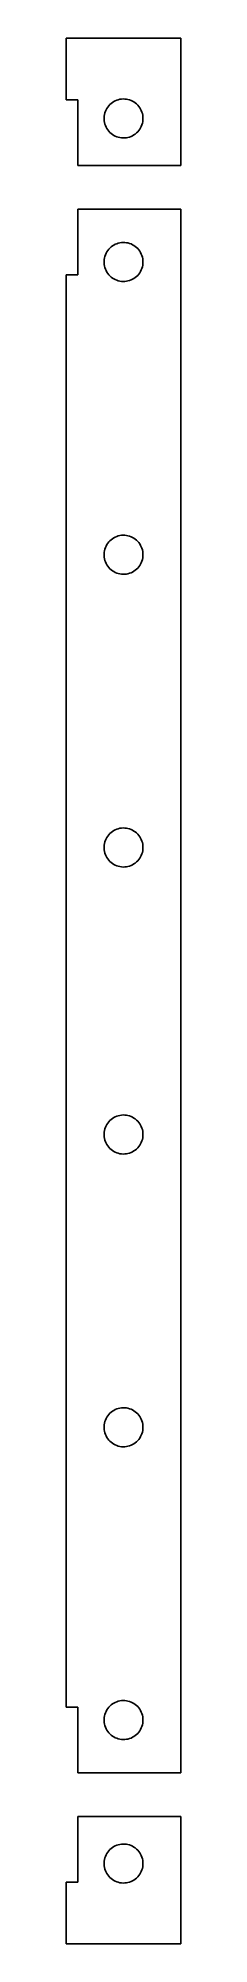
# Model space of a CAD drawing. Header units: metres. Extents: x -36.1 to 36.1, y -41.5 to 41.5.
# Drawn here: x -36.1 to -31.1, y -41.5 to 41.5 of the extents above.
import ezdxf

# ---------------------------------------------------------------- set-up
doc = ezdxf.new("R2010")
doc.units = ezdxf.units.M

msp = doc.modelspace()

# ---------------------------------------------------------------- linework, layer by layer
for p, q in [((-31.06, 41.5), (-36.06, 41.5)), ((-36.06, 41.5), (-36.06, 38.81)), ((-31.06, 35.95), (-31.06, 41.5)), ((-36.06, 38.81), (-35.56, 38.81)), ((-35.56, 38.81), (-35.56, 35.95)), ((-34.3914, 38.1767), (-34.3737, 38.2457)), ((-34.3737, 38.2457), (-34.3503, 38.3129)), ((-34.3503, 38.3129), (-34.3214, 38.3779)), ((-34.3214, 38.3779), (-34.2871, 38.4403)), ((-34.2871, 38.4403), (-34.2477, 38.4996)), ((-34.2477, 38.4996), (-34.2034, 38.5554)), ((-34.2034, 38.5554), (-34.1547, 38.6073)), ((-34.1547, 38.6073), (-34.1018, 38.6549)), ((-34.1018, 38.6549), (-34.0451, 38.698)), ((-34.0451, 38.698), (-33.985, 38.7361)), ((-33.985, 38.7361), (-33.9219, 38.7691)), ((-33.9219, 38.7691), (-33.8563, 38.7967)), ((-33.8563, 38.7967), (-33.7886, 38.8187)), ((-33.7886, 38.8187), (-33.7193, 38.8349)), ((-33.7193, 38.8349), (-33.6488, 38.8453)), ((-33.6488, 38.8453), (-33.5778, 38.8498)), ((-33.5778, 38.8498), (-33.5066, 38.8483)), ((-33.5066, 38.8483), (-33.4358, 38.8409)), ((-33.4358, 38.8409), (-33.3659, 38.8275)), ((-33.3659, 38.8275), (-33.2973, 38.8084)), ((-33.2973, 38.8084), (-33.2306, 38.7836)), ((-33.2306, 38.7836), (-33.1662, 38.7533)), ((-33.1662, 38.7533), (-33.1045, 38.7177)), ((-33.1045, 38.7177), (-33.0461, 38.6771)), ((-33.0461, 38.6771), (-32.9912, 38.6317)), ((-32.9912, 38.6317), (-32.9404, 38.5819)), ((-32.9404, 38.5819), (-32.8939, 38.528)), ((-32.8939, 38.528), (-32.852, 38.4704)), ((-32.852, 38.4704), (-32.8151, 38.4095)), ((-32.8151, 38.4095), (-32.7835, 38.3457)), ((-32.7835, 38.3457), (-32.7573, 38.2795)), ((-32.7573, 38.2795), (-32.7367, 38.2114)), ((-32.7367, 38.2114), (-32.7219, 38.1418)), ((-34.4093, 38.0356), (-34.4033, 38.1065)), ((-34.4093, 37.9644), (-34.4093, 38.0356)), ((-34.4033, 37.8935), (-34.4093, 37.9644)), ((-34.4033, 38.1065), (-34.3914, 38.1767)), ((-34.3914, 37.8233), (-34.4033, 37.8935)), ((-34.3737, 37.7543), (-34.3914, 37.8233)), ((-34.3503, 37.6871), (-34.3737, 37.7543)), ((-34.3214, 37.6221), (-34.3503, 37.6871)), ((-34.2871, 37.5597), (-34.3214, 37.6221)), ((-34.2477, 37.5004), (-34.2871, 37.5597)), ((-34.2034, 37.4446), (-34.2477, 37.5004)), ((-34.1547, 37.3927), (-34.2034, 37.4446)), ((-34.1018, 37.3451), (-34.1547, 37.3927)), ((-32.9912, 37.3683), (-33.0461, 37.323)), ((-32.9404, 37.4181), (-32.9912, 37.3683)), ((-32.8939, 37.472), (-32.9404, 37.4181)), ((-32.852, 37.5296), (-32.8939, 37.472)), ((-32.8151, 37.5905), (-32.852, 37.5296)), ((-32.7835, 37.6543), (-32.8151, 37.5905)), ((-32.7573, 37.7205), (-32.7835, 37.6543)), ((-32.7367, 37.7886), (-32.7573, 37.7205)), ((-32.7219, 37.8582), (-32.7367, 37.7886)), ((-32.7219, 38.1418), (-32.713, 38.0711)), ((-32.713, 37.9289), (-32.7219, 37.8582)), ((-32.713, 38.0711), (-32.71, 38)), ((-32.71, 38), (-32.713, 37.9289)), ((-34.0451, 37.302), (-34.1018, 37.3451)), ((-33.985, 37.2639), (-34.0451, 37.302)), ((-33.9219, 37.2309), (-33.985, 37.2639)), ((-33.8563, 37.2033), (-33.9219, 37.2309)), ((-33.7886, 37.1813), (-33.8563, 37.2033)), ((-33.7193, 37.1651), (-33.7886, 37.1813)), ((-33.6488, 37.1547), (-33.7193, 37.1651)), ((-33.5778, 37.1502), (-33.6488, 37.1547)), ((-33.5066, 37.1517), (-33.5778, 37.1502)), ((-33.4358, 37.1591), (-33.5066, 37.1517)), ((-33.3659, 37.1725), (-33.4358, 37.1591)), ((-33.2973, 37.1916), (-33.3659, 37.1725)), ((-33.2306, 37.2164), (-33.2973, 37.1916)), ((-33.1662, 37.2467), (-33.2306, 37.2164)), ((-33.1045, 37.2823), (-33.1662, 37.2467)), ((-33.0461, 37.323), (-33.1045, 37.2823)), ((-35.56, 35.95), (-31.06, 35.95)), ((-31.06, 34.05), (-35.56, 34.05)), ((-35.56, 34.05), (-35.56, 31.19)), ((-31.06, -34.05), (-31.06, 34.05)), ((-34.1547, 32.3573), (-34.1018, 32.4049)), ((-34.1018, 32.4049), (-34.0451, 32.448)), ((-34.0451, 32.448), (-33.985, 32.4861)), ((-33.985, 32.4861), (-33.9219, 32.5191)), ((-33.9219, 32.5191), (-33.8563, 32.5467)), ((-33.8563, 32.5467), (-33.7886, 32.5687)), ((-33.7886, 32.5687), (-33.7193, 32.5849)), ((-33.7193, 32.5849), (-33.6488, 32.5953)), ((-33.6488, 32.5953), (-33.5778, 32.5998)), ((-33.5778, 32.5998), (-33.5066, 32.5983)), ((-33.5066, 32.5983), (-33.4358, 32.5909)), ((-33.4358, 32.5909), (-33.3659, 32.5775)), ((-33.3659, 32.5775), (-33.2973, 32.5584)), ((-33.2973, 32.5584), (-33.2306, 32.5336)), ((-33.2306, 32.5336), (-33.1662, 32.5033)), ((-33.1662, 32.5033), (-33.1045, 32.4677)), ((-33.1045, 32.4677), (-33.0461, 32.4271)), ((-33.0461, 32.4271), (-32.9912, 32.3817)), ((-32.9912, 32.3817), (-32.9404, 32.3319)), ((-34.4093, 31.7856), (-34.4033, 31.8565)), ((-34.4093, 31.7144), (-34.4093, 31.7856)), ((-34.4033, 31.6435), (-34.4093, 31.7144)), ((-34.4033, 31.8565), (-34.3914, 31.9267)), ((-34.3914, 31.5733), (-34.4033, 31.6435)), ((-34.3914, 31.9267), (-34.3737, 31.9957)), ((-34.3737, 31.5043), (-34.3914, 31.5733)), ((-34.3737, 31.9957), (-34.3503, 32.0629)), ((-34.3503, 32.0629), (-34.3214, 32.1279)), ((-34.3214, 32.1279), (-34.2871, 32.1903)), ((-34.2871, 32.1903), (-34.2477, 32.2496)), ((-34.2477, 32.2496), (-34.2034, 32.3054)), ((-34.2034, 32.3054), (-34.1547, 32.3573)), ((-32.9404, 32.3319), (-32.8939, 32.278)), ((-32.8939, 32.278), (-32.852, 32.2204)), ((-32.852, 32.2204), (-32.8151, 32.1595)), ((-32.8151, 32.1595), (-32.7835, 32.0957)), ((-32.7835, 32.0957), (-32.7573, 32.0295)), ((-32.7573, 32.0295), (-32.7367, 31.9614)), ((-32.7367, 31.9614), (-32.7219, 31.8918)), ((-32.7219, 31.6082), (-32.7367, 31.5386)), ((-32.7219, 31.8918), (-32.713, 31.8211)), ((-32.713, 31.6789), (-32.7219, 31.6082)), ((-32.713, 31.8211), (-32.71, 31.75)), ((-32.71, 31.75), (-32.713, 31.6789)), ((-35.56, 31.19), (-36.06, 31.19)), ((-36.06, 31.19), (-36.06, -31.19)), ((-34.3503, 31.4371), (-34.3737, 31.5043)), ((-34.3214, 31.3721), (-34.3503, 31.4371)), ((-34.2871, 31.3097), (-34.3214, 31.3721)), ((-34.2477, 31.2504), (-34.2871, 31.3097)), ((-34.2034, 31.1946), (-34.2477, 31.2504)), ((-34.1547, 31.1427), (-34.2034, 31.1946)), ((-34.1018, 31.0951), (-34.1547, 31.1427)), ((-34.0451, 31.052), (-34.1018, 31.0951)), ((-33.985, 31.0139), (-34.0451, 31.052)), ((-33.9219, 30.9809), (-33.985, 31.0139)), ((-33.8563, 30.9533), (-33.9219, 30.9809)), ((-33.7886, 30.9313), (-33.8563, 30.9533)), ((-33.7193, 30.9151), (-33.7886, 30.9313)), ((-33.6488, 30.9047), (-33.7193, 30.9151)), ((-33.5778, 30.9002), (-33.6488, 30.9047)), ((-33.5066, 30.9017), (-33.5778, 30.9002)), ((-33.4358, 30.9091), (-33.5066, 30.9017)), ((-33.3659, 30.9225), (-33.4358, 30.9091)), ((-33.2973, 30.9416), (-33.3659, 30.9225)), ((-33.2306, 30.9664), (-33.2973, 30.9416)), ((-33.1662, 30.9967), (-33.2306, 30.9664)), ((-33.1045, 31.0323), (-33.1662, 30.9967)), ((-33.0461, 31.073), (-33.1045, 31.0323)), ((-32.9912, 31.1183), (-33.0461, 31.073)), ((-32.9404, 31.1681), (-32.9912, 31.1183)), ((-32.8939, 31.222), (-32.9404, 31.1681)), ((-32.852, 31.2796), (-32.8939, 31.222)), ((-32.8151, 31.3405), (-32.852, 31.2796)), ((-32.7835, 31.4043), (-32.8151, 31.3405)), ((-32.7573, 31.4705), (-32.7835, 31.4043)), ((-32.7367, 31.5386), (-32.7573, 31.4705)), ((-34.4093, 19.0356), (-34.4033, 19.1065)), ((-34.4033, 19.1065), (-34.3914, 19.1767)), ((-34.3914, 19.1767), (-34.3737, 19.2457)), ((-34.3737, 19.2457), (-34.3503, 19.3129)), ((-34.3503, 19.3129), (-34.3214, 19.3779)), ((-34.3214, 19.3779), (-34.2871, 19.4403)), ((-34.2871, 19.4403), (-34.2477, 19.4996)), ((-34.2477, 19.4996), (-34.2034, 19.5554)), ((-34.2034, 19.5554), (-34.1547, 19.6073)), ((-34.1547, 19.6073), (-34.1018, 19.6549)), ((-34.1018, 19.6549), (-34.0451, 19.698)), ((-34.0451, 19.698), (-33.985, 19.7361)), ((-33.985, 19.7361), (-33.9219, 19.7691)), ((-33.9219, 19.7691), (-33.8563, 19.7967)), ((-33.8563, 19.7967), (-33.7886, 19.8187)), ((-33.7886, 19.8187), (-33.7193, 19.8349)), ((-33.7193, 19.8349), (-33.6488, 19.8453)), ((-33.6488, 19.8453), (-33.5778, 19.8498)), ((-33.5778, 19.8498), (-33.5066, 19.8483)), ((-33.5066, 19.8483), (-33.4358, 19.8409)), ((-33.4358, 19.8409), (-33.3659, 19.8275)), ((-33.3659, 19.8275), (-33.2973, 19.8084)), ((-33.2973, 19.8084), (-33.2306, 19.7836)), ((-33.2306, 19.7836), (-33.1662, 19.7533)), ((-33.1662, 19.7533), (-33.1045, 19.7177)), ((-33.1045, 19.7177), (-33.0461, 19.6771)), ((-33.0461, 19.6771), (-32.9912, 19.6317)), ((-32.9912, 19.6317), (-32.9404, 19.5819)), ((-32.9404, 19.5819), (-32.8939, 19.528)), ((-32.8939, 19.528), (-32.852, 19.4704)), ((-32.852, 19.4704), (-32.8151, 19.4095)), ((-32.8151, 19.4095), (-32.7835, 19.3457)), ((-32.7835, 19.3457), (-32.7573, 19.2795)), ((-32.7573, 19.2795), (-32.7367, 19.2114)), ((-32.7367, 19.2114), (-32.7219, 19.1418)), ((-32.7219, 19.1418), (-32.713, 19.0711)), ((-34.4093, 18.9644), (-34.4093, 19.0356)), ((-34.4033, 18.8935), (-34.4093, 18.9644)), ((-34.3914, 18.8233), (-34.4033, 18.8935)), ((-34.3737, 18.7543), (-34.3914, 18.8233)), ((-34.3503, 18.6871), (-34.3737, 18.7543)), ((-34.3214, 18.6221), (-34.3503, 18.6871)), ((-34.2871, 18.5597), (-34.3214, 18.6221)), ((-34.2477, 18.5004), (-34.2871, 18.5597)), ((-34.2034, 18.4446), (-34.2477, 18.5004)), ((-34.1547, 18.3927), (-34.2034, 18.4446)), ((-34.1018, 18.3451), (-34.1547, 18.3927)), ((-34.0451, 18.302), (-34.1018, 18.3451)), ((-33.985, 18.2639), (-34.0451, 18.302)), ((-33.9219, 18.2309), (-33.985, 18.2639)), ((-33.1045, 18.2823), (-33.1662, 18.2467)), ((-33.0461, 18.323), (-33.1045, 18.2823)), ((-32.9912, 18.3683), (-33.0461, 18.323)), ((-32.9404, 18.4181), (-32.9912, 18.3683)), ((-32.8939, 18.472), (-32.9404, 18.4181)), ((-32.852, 18.5296), (-32.8939, 18.472)), ((-32.8151, 18.5905), (-32.852, 18.5296)), ((-32.7835, 18.6543), (-32.8151, 18.5905)), ((-32.7573, 18.7205), (-32.7835, 18.6543)), ((-32.7367, 18.7886), (-32.7573, 18.7205)), ((-32.7219, 18.8582), (-32.7367, 18.7886)), ((-32.713, 18.9289), (-32.7219, 18.8582)), ((-32.713, 19.0711), (-32.71, 19)), ((-32.71, 19), (-32.713, 18.9289)), ((-33.8563, 18.2033), (-33.9219, 18.2309)), ((-33.7886, 18.1813), (-33.8563, 18.2033)), ((-33.7193, 18.1651), (-33.7886, 18.1813)), ((-33.6488, 18.1547), (-33.7193, 18.1651)), ((-33.5778, 18.1502), (-33.6488, 18.1547)), ((-33.5066, 18.1517), (-33.5778, 18.1502)), ((-33.4358, 18.1591), (-33.5066, 18.1517)), ((-33.3659, 18.1725), (-33.4358, 18.1591)), ((-33.2973, 18.1916), (-33.3659, 18.1725)), ((-33.2306, 18.2164), (-33.2973, 18.1916)), ((-33.1662, 18.2467), (-33.2306, 18.2164)), ((-34.3214, 6.62794), (-34.2871, 6.69032)), ((-34.2871, 6.69032), (-34.2477, 6.74962)), ((-34.2477, 6.74962), (-34.2034, 6.80541)), ((-34.2034, 6.80541), (-34.1547, 6.8573)), ((-34.1547, 6.8573), (-34.1018, 6.90494)), ((-34.1018, 6.90494), (-34.0451, 6.94798)), ((-34.0451, 6.94798), (-33.985, 6.98612)), ((-33.985, 6.98612), (-33.9219, 7.0191)), ((-33.9219, 7.0191), (-33.8563, 7.04669)), ((-33.8563, 7.04669), (-33.7886, 7.06869)), ((-33.7886, 7.06869), (-33.7193, 7.08494)), ((-33.7193, 7.08494), (-33.6488, 7.09534)), ((-33.6488, 7.09534), (-33.5778, 7.09981)), ((-33.5778, 7.09981), (-33.5066, 7.09832)), ((-33.5066, 7.09832), (-33.4358, 7.09088)), ((-33.4358, 7.09088), (-33.3659, 7.07754)), ((-33.3659, 7.07754), (-33.2973, 7.0584)), ((-33.2973, 7.0584), (-33.2306, 7.03358)), ((-33.2306, 7.03358), (-33.1662, 7.00327)), ((-33.1662, 7.00327), (-33.1045, 6.96768)), ((-33.1045, 6.96768), (-33.0461, 6.92705)), ((-33.0461, 6.92705), (-32.9912, 6.88167)), ((-32.9912, 6.88167), (-32.9404, 6.83187)), ((-32.9404, 6.83187), (-32.8939, 6.77798)), ((-32.8939, 6.77798), (-32.852, 6.72038)), ((-32.852, 6.72038), (-32.8151, 6.65949)), ((-32.8151, 6.65949), (-32.7835, 6.59573)), ((-34.4093, 6.28559), (-34.4033, 6.35653)), ((-34.4093, 6.21441), (-34.4093, 6.28559)), ((-34.4033, 6.14347), (-34.4093, 6.21441)), ((-34.4033, 6.35653), (-34.3914, 6.42673)), ((-34.3914, 6.07328), (-34.4033, 6.14347)), ((-34.3914, 6.42673), (-34.3737, 6.49568)), ((-34.3737, 6.00432), (-34.3914, 6.07328)), ((-34.3737, 6.49568), (-34.3503, 6.56291)), ((-34.3503, 5.93709), (-34.3737, 6.00432)), ((-34.3503, 6.56291), (-34.3214, 6.62794)), ((-34.3214, 5.87206), (-34.3503, 5.93709)), ((-34.2871, 5.80968), (-34.3214, 5.87206)), ((-32.8151, 5.84051), (-32.852, 5.77962)), ((-32.7835, 5.90427), (-32.8151, 5.84051)), ((-32.7835, 6.59573), (-32.7573, 6.52954)), ((-32.7573, 5.97046), (-32.7835, 5.90427)), ((-32.7573, 6.52954), (-32.7367, 6.46139)), ((-32.7367, 6.03861), (-32.7573, 5.97046)), ((-32.7367, 6.46139), (-32.7219, 6.39175)), ((-32.7219, 6.10825), (-32.7367, 6.03861)), ((-32.7219, 6.39175), (-32.713, 6.32113)), ((-32.713, 6.17887), (-32.7219, 6.10825)), ((-32.713, 6.32113), (-32.71, 6.25)), ((-32.71, 6.25), (-32.713, 6.17887)), ((-34.2477, 5.75038), (-34.2871, 5.80968)), ((-34.2034, 5.69459), (-34.2477, 5.75038)), ((-34.1547, 5.6427), (-34.2034, 5.69459)), ((-34.1018, 5.59506), (-34.1547, 5.6427)), ((-34.0451, 5.55202), (-34.1018, 5.59506)), ((-33.985, 5.51388), (-34.0451, 5.55202)), ((-33.9219, 5.4809), (-33.985, 5.51388)), ((-33.8563, 5.45331), (-33.9219, 5.4809)), ((-33.7886, 5.43131), (-33.8563, 5.45331)), ((-33.7193, 5.41506), (-33.7886, 5.43131)), ((-33.6488, 5.40466), (-33.7193, 5.41506)), ((-33.5778, 5.40019), (-33.6488, 5.40466)), ((-33.5066, 5.40168), (-33.5778, 5.40019)), ((-33.4358, 5.40912), (-33.5066, 5.40168)), ((-33.3659, 5.42246), (-33.4358, 5.40912)), ((-33.2973, 5.4416), (-33.3659, 5.42246)), ((-33.2306, 5.46642), (-33.2973, 5.4416)), ((-33.1662, 5.49673), (-33.2306, 5.46642)), ((-33.1045, 5.53232), (-33.1662, 5.49673)), ((-33.0461, 5.57295), (-33.1045, 5.53232)), ((-32.9912, 5.61833), (-33.0461, 5.57295)), ((-32.9404, 5.66814), (-32.9912, 5.61833)), ((-32.8939, 5.72202), (-32.9404, 5.66814)), ((-32.852, 5.77962), (-32.8939, 5.72202)), ((-34.3214, -5.87206), (-34.2871, -5.80968)), ((-34.2871, -5.80968), (-34.2477, -5.75038)), ((-34.2477, -5.75038), (-34.2034, -5.69459)), ((-34.2034, -5.69459), (-34.1547, -5.6427)), ((-34.1547, -5.6427), (-34.1018, -5.59506)), ((-34.1018, -5.59506), (-34.0451, -5.55202)), ((-34.0451, -5.55202), (-33.985, -5.51388)), ((-33.985, -5.51388), (-33.9219, -5.4809)), ((-33.9219, -5.4809), (-33.8563, -5.45331)), ((-33.8563, -5.45331), (-33.7886, -5.43131)), ((-33.7886, -5.43131), (-33.7193, -5.41506)), ((-33.7193, -5.41506), (-33.6488, -5.40466)), ((-33.6488, -5.40466), (-33.5778, -5.40019)), ((-33.5778, -5.40019), (-33.5066, -5.40168)), ((-33.5066, -5.40168), (-33.4358, -5.40912)), ((-33.4358, -5.40912), (-33.3659, -5.42246)), ((-33.3659, -5.42246), (-33.2973, -5.4416)), ((-33.2973, -5.4416), (-33.2306, -5.46642)), ((-33.2306, -5.46642), (-33.1662, -5.49673)), ((-33.1662, -5.49673), (-33.1045, -5.53232)), ((-33.1045, -5.53232), (-33.0461, -5.57295)), ((-33.0461, -5.57295), (-32.9912, -5.61833)), ((-32.9912, -5.61833), (-32.9404, -5.66813)), ((-32.9404, -5.66813), (-32.8939, -5.72202)), ((-32.8939, -5.72202), (-32.852, -5.77962)), ((-32.852, -5.77962), (-32.8151, -5.84051)), ((-34.4093, -6.21441), (-34.4033, -6.14347)), ((-34.4093, -6.28559), (-34.4093, -6.21441)), ((-34.4033, -6.35653), (-34.4093, -6.28559)), ((-34.4033, -6.14347), (-34.3914, -6.07327)), ((-34.3914, -6.42672), (-34.4033, -6.35653)), ((-34.3914, -6.07327), (-34.3737, -6.00432)), ((-34.3737, -6.49568), (-34.3914, -6.42672)), ((-34.3737, -6.00432), (-34.3503, -5.93709)), ((-34.3503, -6.56291), (-34.3737, -6.49568)), ((-34.3503, -5.93709), (-34.3214, -5.87206)), ((-34.3214, -6.62794), (-34.3503, -6.56291)), ((-34.2871, -6.69032), (-34.3214, -6.62794)), ((-32.8151, -5.84051), (-32.7835, -5.90427)), ((-32.7835, -6.59573), (-32.8151, -6.65949)), ((-32.7835, -5.90427), (-32.7573, -5.97046)), ((-32.7573, -6.52954), (-32.7835, -6.59573)), ((-32.7573, -5.97046), (-32.7367, -6.03861)), ((-32.7367, -6.46139), (-32.7573, -6.52954)), ((-32.7367, -6.03861), (-32.7219, -6.10825)), ((-32.7219, -6.39175), (-32.7367, -6.46139)), ((-32.7219, -6.10825), (-32.713, -6.17887)), ((-32.713, -6.32113), (-32.7219, -6.39175)), ((-32.713, -6.17887), (-32.71, -6.25)), ((-32.71, -6.25), (-32.713, -6.32113)), ((-34.2477, -6.74962), (-34.2871, -6.69032)), ((-34.2034, -6.80541), (-34.2477, -6.74962)), ((-34.1547, -6.8573), (-34.2034, -6.80541)), ((-34.1018, -6.90494), (-34.1547, -6.8573)), ((-34.0451, -6.94798), (-34.1018, -6.90494)), ((-33.985, -6.98612), (-34.0451, -6.94798)), ((-33.9219, -7.0191), (-33.985, -6.98612)), ((-33.8563, -7.04669), (-33.9219, -7.0191)), ((-33.7886, -7.06869), (-33.8563, -7.04669)), ((-33.7193, -7.08494), (-33.7886, -7.06869)), ((-33.6488, -7.09534), (-33.7193, -7.08494)), ((-33.5778, -7.09981), (-33.6488, -7.09534)), ((-33.5066, -7.09832), (-33.5778, -7.09981)), ((-33.4358, -7.09088), (-33.5066, -7.09832)), ((-33.3659, -7.07754), (-33.4358, -7.09088)), ((-33.2973, -7.0584), (-33.3659, -7.07754)), ((-33.2306, -7.03358), (-33.2973, -7.0584)), ((-33.1662, -7.00327), (-33.2306, -7.03358)), ((-33.1045, -6.96768), (-33.1662, -7.00327)), ((-33.0461, -6.92705), (-33.1045, -6.96768)), ((-32.9912, -6.88167), (-33.0461, -6.92705)), ((-32.9404, -6.83186), (-32.9912, -6.88167)), ((-32.8939, -6.77798), (-32.9404, -6.83186)), ((-32.852, -6.72038), (-32.8939, -6.77798)), ((-32.8151, -6.65949), (-32.852, -6.72038)), ((-33.985, -18.2639), (-33.9219, -18.2309)), ((-33.9219, -18.2309), (-33.8563, -18.2033)), ((-33.8563, -18.2033), (-33.7886, -18.1813)), ((-33.7886, -18.1813), (-33.7193, -18.1651)), ((-33.7193, -18.1651), (-33.6488, -18.1547)), ((-33.6488, -18.1547), (-33.5778, -18.1502)), ((-33.5778, -18.1502), (-33.5066, -18.1517)), ((-33.5066, -18.1517), (-33.4358, -18.1591)), ((-33.4358, -18.1591), (-33.3659, -18.1725)), ((-33.3659, -18.1725), (-33.2973, -18.1916)), ((-33.2973, -18.1916), (-33.2306, -18.2164)), ((-33.2306, -18.2164), (-33.1662, -18.2467)), ((-33.1662, -18.2467), (-33.1045, -18.2823)), ((-34.4093, -18.9644), (-34.4033, -18.8935)), ((-34.4093, -19.0356), (-34.4093, -18.9644)), ((-34.4033, -19.1065), (-34.4093, -19.0356)), ((-34.4033, -18.8935), (-34.3914, -18.8233)), ((-34.3914, -18.8233), (-34.3737, -18.7543)), ((-34.3737, -18.7543), (-34.3503, -18.6871)), ((-34.3503, -18.6871), (-34.3214, -18.6221)), ((-34.3214, -18.6221), (-34.2871, -18.5597)), ((-34.2871, -18.5597), (-34.2477, -18.5004)), ((-34.2477, -18.5004), (-34.2034, -18.4446)), ((-34.2034, -18.4446), (-34.1547, -18.3927)), ((-34.1547, -18.3927), (-34.1018, -18.3451)), ((-34.1018, -18.3451), (-34.0451, -18.302)), ((-34.0451, -18.302), (-33.985, -18.2639)), ((-33.1045, -18.2823), (-33.0461, -18.3229)), ((-33.0461, -18.3229), (-32.9912, -18.3683)), ((-32.9912, -18.3683), (-32.9404, -18.4181)), ((-32.9404, -18.4181), (-32.8939, -18.472)), ((-32.8939, -18.472), (-32.852, -18.5296)), ((-32.852, -18.5296), (-32.8151, -18.5905)), ((-32.8151, -18.5905), (-32.7835, -18.6543)), ((-32.7835, -18.6543), (-32.7573, -18.7205)), ((-32.7573, -18.7205), (-32.7367, -18.7886)), ((-32.7367, -18.7886), (-32.7219, -18.8582)), ((-32.7219, -18.8582), (-32.713, -18.9289)), ((-32.713, -19.0711), (-32.7219, -19.1418)), ((-32.713, -18.9289), (-32.71, -19)), ((-32.71, -19), (-32.713, -19.0711)), ((-34.3914, -19.1767), (-34.4033, -19.1065)), ((-34.3737, -19.2457), (-34.3914, -19.1767)), ((-34.3503, -19.3129), (-34.3737, -19.2457)), ((-34.3214, -19.3779), (-34.3503, -19.3129)), ((-34.2871, -19.4403), (-34.3214, -19.3779)), ((-34.2477, -19.4996), (-34.2871, -19.4403)), ((-34.2034, -19.5554), (-34.2477, -19.4996)), ((-34.1547, -19.6073), (-34.2034, -19.5554)), ((-34.1018, -19.6549), (-34.1547, -19.6073)), ((-34.0451, -19.698), (-34.1018, -19.6549)), ((-33.985, -19.7361), (-34.0451, -19.698)), ((-33.9219, -19.7691), (-33.985, -19.7361)), ((-33.8563, -19.7967), (-33.9219, -19.7691)), ((-33.7886, -19.8187), (-33.8563, -19.7967)), ((-33.7193, -19.8349), (-33.7886, -19.8187)), ((-33.6488, -19.8453), (-33.7193, -19.8349)), ((-33.5778, -19.8498), (-33.6488, -19.8453)), ((-33.5066, -19.8483), (-33.5778, -19.8498)), ((-33.4358, -19.8409), (-33.5066, -19.8483)), ((-33.3659, -19.8275), (-33.4358, -19.8409)), ((-33.2973, -19.8084), (-33.3659, -19.8275)), ((-33.2306, -19.7836), (-33.2973, -19.8084)), ((-33.1662, -19.7533), (-33.2306, -19.7836)), ((-33.1045, -19.7177), (-33.1662, -19.7533)), ((-33.0461, -19.677), (-33.1045, -19.7177)), ((-32.9912, -19.6317), (-33.0461, -19.677)), ((-32.9404, -19.5819), (-32.9912, -19.6317)), ((-32.8939, -19.528), (-32.9404, -19.5819)), ((-32.852, -19.4704), (-32.8939, -19.528)), ((-32.8151, -19.4095), (-32.852, -19.4704)), ((-32.7835, -19.3457), (-32.8151, -19.4095)), ((-32.7573, -19.2795), (-32.7835, -19.3457)), ((-32.7367, -19.2114), (-32.7573, -19.2795)), ((-32.7219, -19.1418), (-32.7367, -19.2114)), ((-36.06, -31.19), (-35.56, -31.19)), ((-35.56, -31.19), (-35.56, -34.05)), ((-34.3914, -31.5733), (-34.3737, -31.5043)), ((-34.3737, -31.5043), (-34.3503, -31.4371)), ((-34.3503, -31.4371), (-34.3214, -31.3721)), ((-34.3214, -31.3721), (-34.2871, -31.3097)), ((-34.2871, -31.3097), (-34.2477, -31.2504)), ((-34.2477, -31.2504), (-34.2034, -31.1946)), ((-34.2034, -31.1946), (-34.1547, -31.1427)), ((-34.1547, -31.1427), (-34.1018, -31.0951)), ((-34.1018, -31.0951), (-34.0451, -31.052)), ((-34.0451, -31.052), (-33.985, -31.0139)), ((-33.985, -31.0139), (-33.9219, -30.9809)), ((-33.9219, -30.9809), (-33.8563, -30.9533)), ((-33.8563, -30.9533), (-33.7886, -30.9313)), ((-33.7886, -30.9313), (-33.7193, -30.9151)), ((-33.7193, -30.9151), (-33.6488, -30.9047)), ((-33.6488, -30.9047), (-33.5778, -30.9002)), ((-33.5778, -30.9002), (-33.5066, -30.9017)), ((-33.5066, -30.9017), (-33.4358, -30.9091)), ((-33.4358, -30.9091), (-33.3659, -30.9225)), ((-33.3659, -30.9225), (-33.2973, -30.9416)), ((-33.2973, -30.9416), (-33.2306, -30.9664)), ((-33.2306, -30.9664), (-33.1662, -30.9967)), ((-33.1662, -30.9967), (-33.1045, -31.0323)), ((-33.1045, -31.0323), (-33.0461, -31.0729)), ((-33.0461, -31.0729), (-32.9912, -31.1183)), ((-32.9912, -31.1183), (-32.9404, -31.1681)), ((-32.9404, -31.1681), (-32.8939, -31.222)), ((-32.8939, -31.222), (-32.852, -31.2796)), ((-32.852, -31.2796), (-32.8151, -31.3405)), ((-32.8151, -31.3405), (-32.7835, -31.4043)), ((-32.7835, -31.4043), (-32.7573, -31.4705)), ((-32.7573, -31.4705), (-32.7367, -31.5386)), ((-32.7367, -31.5386), (-32.7219, -31.6082)), ((-34.4093, -31.7144), (-34.4033, -31.6435)), ((-34.4093, -31.7856), (-34.4093, -31.7144)), ((-34.4033, -31.8565), (-34.4093, -31.7856)), ((-34.4033, -31.6435), (-34.3914, -31.5733)), ((-34.3914, -31.9267), (-34.4033, -31.8565)), ((-34.3737, -31.9957), (-34.3914, -31.9267)), ((-34.3503, -32.0629), (-34.3737, -31.9957)), ((-34.3214, -32.1279), (-34.3503, -32.0629)), ((-34.2871, -32.1903), (-34.3214, -32.1279)), ((-34.2477, -32.2496), (-34.2871, -32.1903)), ((-34.2034, -32.3054), (-34.2477, -32.2496)), ((-34.1547, -32.3573), (-34.2034, -32.3054)), ((-34.1018, -32.4049), (-34.1547, -32.3573)), ((-32.9404, -32.3319), (-32.9912, -32.3817)), ((-32.8939, -32.278), (-32.9404, -32.3319)), ((-32.852, -32.2204), (-32.8939, -32.278)), ((-32.8151, -32.1595), (-32.852, -32.2204)), ((-32.7835, -32.0957), (-32.8151, -32.1595)), ((-32.7573, -32.0295), (-32.7835, -32.0957)), ((-32.7367, -31.9614), (-32.7573, -32.0295)), ((-32.7219, -31.8918), (-32.7367, -31.9614)), ((-32.7219, -31.6082), (-32.713, -31.6789)), ((-32.713, -31.8211), (-32.7219, -31.8918)), ((-32.713, -31.6789), (-32.71, -31.75)), ((-32.71, -31.75), (-32.713, -31.8211)), ((-34.0451, -32.448), (-34.1018, -32.4049)), ((-33.985, -32.4861), (-34.0451, -32.448)), ((-33.9219, -32.5191), (-33.985, -32.4861)), ((-33.8563, -32.5467), (-33.9219, -32.5191)), ((-33.7886, -32.5687), (-33.8563, -32.5467)), ((-33.7193, -32.5849), (-33.7886, -32.5687)), ((-33.6488, -32.5953), (-33.7193, -32.5849)), ((-33.5778, -32.5998), (-33.6488, -32.5953)), ((-33.5066, -32.5983), (-33.5778, -32.5998)), ((-33.4358, -32.5909), (-33.5066, -32.5983)), ((-33.3659, -32.5775), (-33.4358, -32.5909)), ((-33.2973, -32.5584), (-33.3659, -32.5775)), ((-33.2306, -32.5336), (-33.2973, -32.5584)), ((-33.1662, -32.5033), (-33.2306, -32.5336)), ((-33.1045, -32.4677), (-33.1662, -32.5033)), ((-33.0461, -32.427), (-33.1045, -32.4677)), ((-32.9912, -32.3817), (-33.0461, -32.427)), ((-35.56, -34.05), (-31.06, -34.05)), ((-31.06, -35.95), (-35.56, -35.95)), ((-35.56, -35.95), (-35.56, -38.81)), ((-31.06, -41.5), (-31.06, -35.95)), ((-34.1547, -37.3927), (-34.1018, -37.3451)), ((-34.1018, -37.3451), (-34.0451, -37.302)), ((-34.0451, -37.302), (-33.985, -37.2639)), ((-33.985, -37.2639), (-33.9219, -37.2309)), ((-33.9219, -37.2309), (-33.8563, -37.2033)), ((-33.8563, -37.2033), (-33.7886, -37.1813)), ((-33.7886, -37.1813), (-33.7193, -37.1651)), ((-33.7193, -37.1651), (-33.6488, -37.1547)), ((-33.6488, -37.1547), (-33.5778, -37.1502)), ((-33.5778, -37.1502), (-33.5066, -37.1517)), ((-33.5066, -37.1517), (-33.4358, -37.1591)), ((-33.4358, -37.1591), (-33.3659, -37.1725)), ((-33.3659, -37.1725), (-33.2973, -37.1916)), ((-33.2973, -37.1916), (-33.2306, -37.2164)), ((-33.2306, -37.2164), (-33.1662, -37.2467)), ((-33.1662, -37.2467), (-33.1045, -37.2823)), ((-33.1045, -37.2823), (-33.0461, -37.3229)), ((-33.0461, -37.3229), (-32.9912, -37.3683)), ((-34.4093, -37.9644), (-34.4033, -37.8935)), ((-34.4093, -38.0356), (-34.4093, -37.9644)), ((-34.4033, -38.1065), (-34.4093, -38.0356)), ((-34.4033, -37.8935), (-34.3914, -37.8233)), ((-34.3914, -38.1767), (-34.4033, -38.1065)), ((-34.3914, -37.8233), (-34.3737, -37.7543)), ((-34.3737, -38.2457), (-34.3914, -38.1767)), ((-34.3737, -37.7543), (-34.3503, -37.6871)), ((-34.3503, -37.6871), (-34.3214, -37.6221)), ((-34.3214, -37.6221), (-34.2871, -37.5597)), ((-34.2871, -37.5597), (-34.2477, -37.5004)), ((-34.2477, -37.5004), (-34.2034, -37.4446)), ((-34.2034, -37.4446), (-34.1547, -37.3927)), ((-32.9912, -37.3683), (-32.9404, -37.4181)), ((-32.9404, -37.4181), (-32.8939, -37.472)), ((-32.8939, -37.472), (-32.852, -37.5296)), ((-32.852, -37.5296), (-32.8151, -37.5905)), ((-32.8151, -37.5905), (-32.7835, -37.6543)), ((-32.7835, -37.6543), (-32.7573, -37.7205)), ((-32.7573, -37.7205), (-32.7367, -37.7886)), ((-32.7367, -37.7886), (-32.7219, -37.8582)), ((-32.7219, -38.1418), (-32.7367, -38.2114)), ((-32.7219, -37.8582), (-32.713, -37.9289)), ((-32.713, -38.0711), (-32.7219, -38.1418)), ((-32.713, -37.9289), (-32.71, -38)), ((-32.71, -38), (-32.713, -38.0711)), ((-35.56, -38.81), (-36.06, -38.81)), ((-36.06, -38.81), (-36.06, -41.5)), ((-34.3503, -38.3129), (-34.3737, -38.2457)), ((-34.3214, -38.3779), (-34.3503, -38.3129)), ((-34.2871, -38.4403), (-34.3214, -38.3779)), ((-34.2477, -38.4996), (-34.2871, -38.4403)), ((-34.2034, -38.5554), (-34.2477, -38.4996)), ((-34.1547, -38.6073), (-34.2034, -38.5554)), ((-34.1018, -38.6549), (-34.1547, -38.6073)), ((-34.0451, -38.698), (-34.1018, -38.6549)), ((-33.985, -38.7361), (-34.0451, -38.698)), ((-33.9219, -38.7691), (-33.985, -38.7361)), ((-33.8563, -38.7967), (-33.9219, -38.7691)), ((-33.7886, -38.8187), (-33.8563, -38.7967)), ((-33.7193, -38.8349), (-33.7886, -38.8187)), ((-33.6488, -38.8453), (-33.7193, -38.8349)), ((-33.5778, -38.8498), (-33.6488, -38.8453)), ((-33.5066, -38.8483), (-33.5778, -38.8498)), ((-33.4358, -38.8409), (-33.5066, -38.8483)), ((-33.3659, -38.8275), (-33.4358, -38.8409)), ((-33.2973, -38.8084), (-33.3659, -38.8275)), ((-33.2306, -38.7836), (-33.2973, -38.8084)), ((-33.1662, -38.7533), (-33.2306, -38.7836)), ((-33.1045, -38.7177), (-33.1662, -38.7533)), ((-33.0461, -38.677), (-33.1045, -38.7177)), ((-32.9912, -38.6317), (-33.0461, -38.677)), ((-32.9404, -38.5819), (-32.9912, -38.6317)), ((-32.8939, -38.528), (-32.9404, -38.5819)), ((-32.852, -38.4704), (-32.8939, -38.528)), ((-32.8151, -38.4095), (-32.852, -38.4704)), ((-32.7835, -38.3457), (-32.8151, -38.4095)), ((-32.7573, -38.2795), (-32.7835, -38.3457)), ((-32.7367, -38.2114), (-32.7573, -38.2795)), ((-36.06, -41.5), (-31.06, -41.5))]:
    msp.add_line(p, q)

doc.saveas('drawing.dxf')
